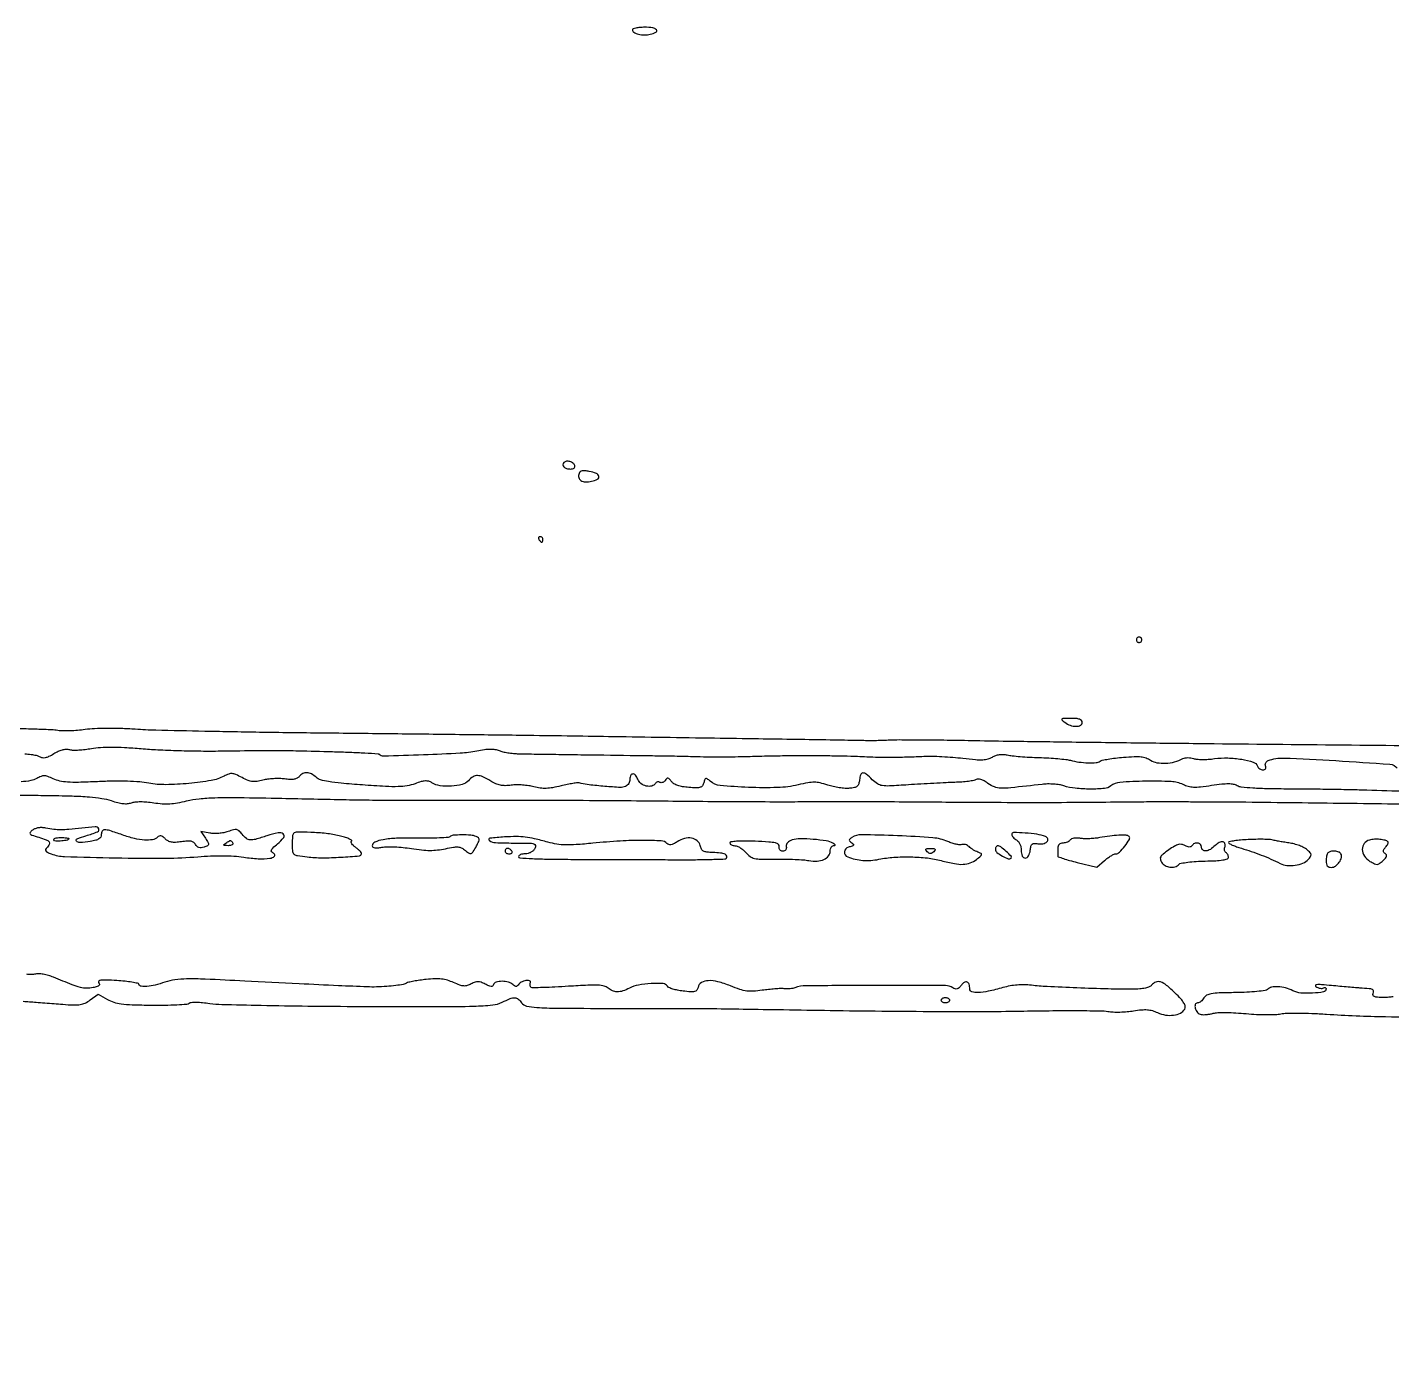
# Model space of a CAD drawing. Extents: x 0 to 5034, y 0 to 2560.
# Drawn here: x 2724 to 3227, y 2064 to 2560 of the extents above; entities that cross this region are included whole.
import ezdxf

# ---------------------------------------------------------------- set-up
doc = ezdxf.new("R2010")
doc.units = 0

msp = doc.modelspace()

# ---------------------------------------------------------------- linework, layer by layer
for points in [[(2947, 2559.067388, 0.271453), (2947.541765, 2558.143022, 0.066645), (2949.246631, 2557.467134, 0.057746), (2951.450744, 2557.181255, 0.064972), (2953.572172, 2557.428758, 0.058267), (2955.661292, 2558.220618, 0.473965), (2955.844047, 2559.091374, 0.195546), (2954.534043, 2559.817696, 0.030016), (2951.5, 2560, 0.019519), (2949.775146, 2559.932638, 0.031582), (2948.321875, 2559.726045, 0.033246), (2947.257467, 2559.430519, 0.318538)], [(2921.728423, 2399.395089, 0.193774), (2921.384017, 2398.586351, 0.205081), (2921.706858, 2397.789106, 0.126732), (2922.71533, 2397.199091, 0.069421), (2924.14235, 2397, 0.056247), (2924.917592, 2397.087487, 0.109433), (2925.477518, 2397.352973, 0.154765), (2925.756747, 2397.758546, 0.155555), (2925.750467, 2398.25, 0.150639), (2925.107458, 2399.149841, 0.093762), (2923.938459, 2399.735357, 0.096427), (2922.666393, 2399.843879, 0.171205)], [(2927.293178, 2395.321626, 0.152484), (2927.198439, 2393.838043, 0.199066), (2927.99372, 2392.751544, 0.132045), (2929.66318, 2392.265383, 0.059321), (2931.954134, 2392.489926, 0.061246), (2934.13007, 2393.256072, 0.348433), (2934.617057, 2394.292228, 0.246456), (2933.705279, 2395.343451, 0.04285), (2931.101195, 2396.113139, 0.024786), (2929.527252, 2396.354526, 0.07704), (2928.458256, 2396.299789, 0.123255), (2927.74686, 2395.955962, 0.127917)], [(2912.5, 2371, 0.029505), (2912.768994, 2370.617226, 0.035638), (2913.066025, 2370.29375, 0.038439), (2913.34829, 2370.065539, 0.151918), (2913.559017, 2370, 0.210953), (2913.727648, 2370.07446, 0.081139), (2913.870461, 2370.29375, 0.061769), (2913.967655, 2370.617151, 0.042167), (2914, 2371, 0.105053), (2913.918938, 2371.381556, 0.099167), (2913.688914, 2371.70625, 0.09642), (2913.345238, 2371.923877, 0.093332), (2912.940983, 2372, 0.108972), (2912.586039, 2371.921712, 0.182303), (2912.3746, 2371.70625, 0.161196), (2912.343488, 2371.3821, 0.082592)], [(3133, 2334, 0.099038), (3133.076342, 2333.618362, 0.097945), (3133.29375, 2333.29375, 0.097945), (3133.618362, 2333.076342, 0.099038), (3134, 2333, 0.099038), (3134.381638, 2333.076342, 0.097945), (3134.70625, 2333.29375, 0.097945), (3134.923658, 2333.618362, 0.099038), (3135, 2334, 0.099038), (3134.923658, 2334.381638, 0.097945), (3134.70625, 2334.70625, 0.097945), (3134.381638, 2334.923658, 0.099038), (3134, 2335, 0.099038), (3133.618362, 2334.923658, 0.097945), (3133.29375, 2334.70625, 0.097945), (3133.076342, 2334.381638, 0.099038)], [(3106.55887, 2303.531803, 0.076255), (3108.57062, 2302.444911, 0.08475), (3110.743052, 2302.062973, 0.122471), (3112.370167, 2302.459072, 0.278987), (3113, 2303.5, 0.181228), (3112.741487, 2304.1898, 0.128189), (3112.051478, 2304.660525, 0.067283), (3110.806083, 2304.925101, 0.018744), (3108.80887, 2305, 0.004855), (3106.181344, 2304.974487, 0.140599), (3105.544096, 2304.77821, 0.487413), (3105.512534, 2304.410344, 0.025448)], [(2725.648016, 2263.752159, 0.045939), (2724.718226, 2262.919607, 0.382525), (2724.708871, 2262.399992, 0.135092), (2725.399196, 2261.938242, 0.007471), (2727.898016, 2261.148701, -0.017805), (2730.642087, 2260.218888, -0.141965), (2731.700198, 2259.423896, -0.291134), (2731.772169, 2258.500592, -0.074282), (2730.837161, 2257.237161, 0.111644), (2730.450088, 2256.623907, 0.249252), (2730.528965, 2256.094436, 0.120979), (2731.137959, 2255.588143, 0.022369), (2732.486736, 2255.005043, 0.083055), (2737.405014, 2254.020385, 0.00311), (2756.292806, 2253.535954, 0.006022), (2774.735366, 2253.399875, 0.020822), (2786.664775, 2253.952639, -0.011579), (2791.326792, 2254.255083, -0.013289), (2795.788278, 2254.322233, -0.014235), (2799.91787, 2254.156987, -0.020135), (2803.575611, 2253.757719, 0.023353), (2808.924709, 2253.208624, 0.04463), (2813.237863, 2253.35362, 0.162516), (2814.855606, 2254.125168, 0.502991), (2814.725253, 2255.13388, -0.071578), (2813.889062, 2255.773679, -0.290483), (2813.761845, 2256.372421, -0.118856), (2814.27933, 2257.140889, -0.01051), (2816.049723, 2258.695293, 0.050658), (2818.303662, 2261.019456, 0.421748), (2818.133308, 2262.328633, 0.216072), (2816.255617, 2262.74374, 0.027028), (2812.126074, 2261.636028, -0.009945), (2807.912709, 2260.350086, -0.085742), (2805.964809, 2260.144268, -0.153833), (2804.563183, 2260.68963, -0.0535), (2803.009396, 2262.236725, 0.035859), (2801.859738, 2263.46501, 0.140881), (2800.942675, 2263.927212, 0.11417), (2799.811833, 2263.881466, 0.0198), (2797.758874, 2263.22977, -0.038019), (2796.183073, 2262.792002, -0.026946), (2794.365318, 2262.533813, -0.027207), (2792.563132, 2262.474653, -0.043981), (2791.038986, 2262.642203), (2787.758431, 2263.298314), (2789.437873, 2260.735162, -0.012374), (2790.453045, 2259.098876, -0.174306), (2790.578404, 2258.430499, -0.253875), (2790.22162, 2257.967919, -0.027315), (2788.912145, 2257.472116, -0.050602), (2787.855383, 2257.251055, -0.101146), (2787.00929, 2257.332966, -0.114335), (2786.33047, 2257.726874, -0.07693), (2785.776009, 2258.435765, 0.103598), (2785.091762, 2259.22119, 0.113707), (2784.171366, 2259.633574, 0.068477), (2782.798597, 2259.713352, 0.017542), (2780.583373, 2259.460232, -0.021395), (2778.386835, 2259.226377, -0.060759), (2776.852208, 2259.315621, -0.082259), (2775.66354, 2259.740924, -0.069523), (2774.596566, 2260.546292, 0.034231), (2773.707543, 2261.321261, 0.111798), (2773.001176, 2261.641681, 0.157359), (2772.369879, 2261.572615, 0.09132), (2771.735714, 2261.135714, -0.158975), (2769.93368, 2260.220144, -0.055353), (2766.988607, 2260.089936, -0.043387), (2763.198468, 2260.674893, -0.024539), (2758.740324, 2262, 0.006403), (2754.119829, 2263.557791, 0.074101), (2752.239229, 2263.869859, 0.265686), (2751.353011, 2263.382417, 0.138006), (2751, 2262.127808, -0.124896), (2750.765515, 2261.203735, -0.130253), (2750.121058, 2260.520308, -0.07755), (2748.926295, 2260.013903, -0.02189), (2746.939328, 2259.606289, -0.019256), (2743.120969, 2259.145652, -0.253994), (2741.86456, 2259.70059, -0.496366), (2742.10153, 2260.577034, -0.02539), (2745.325086, 2261.69738, 0.019983), (2749.631628, 2263.142135, 0.457845), (2750.024838, 2264.224585, 0.287219), (2748.682388, 2264.959951, 0.016224), (2743.75, 2264.511408, -0.006788), (2739.066575, 2263.996233, -0.02387), (2736.038996, 2263.850033, -0.031458), (2733.468679, 2264.010565, -0.019804), (2730.5, 2264.504507, 0.041541), (2729.123144, 2264.672543, 0.048098), (2727.804889, 2264.596377, 0.052036), (2726.622218, 2264.28453, 0.069279)], [(2739, 2260.616577, -0.35933), (2738.535352, 2260.053511, -0.026191), (2736.395258, 2259.755034, -0.026877), (2734.204793, 2259.6839, -0.254262), (2733.417116, 2260.134109, -0.359763), (2733.462476, 2260.46285, -0.10349), (2733.937753, 2260.745645, -0.055737), (2734.804572, 2260.938699, -0.026952), (2735.940983, 2261, -0.011767), (2737.113794, 2260.972395, -0.019409), (2738.101414, 2260.88737, -0.014139), (2738.873529, 2260.768331, -0.362071)], [(2821.744151, 2262.25, 0.086712), (2821.601405, 2261.770713, 0.010973), (2821.499151, 2260.692188, 0.012607), (2821.437662, 2259.395084, 0.010172), (2821.435134, 2258, 0.032247), (2821.617206, 2255.811456, 0.198659), (2822.186056, 2254.861791, 0.122244), (2823.417597, 2254.347448, 0.009403), (2827, 2253.866208, 0.029015), (2832.517002, 2253.552974, 0.014955), (2839.43189, 2253.768833, 0.00622), (2846.248673, 2254.271148, 0.389245), (2847, 2255.090032, 0.160775), (2846.867303, 2255.492043, 0.029173), (2846.356785, 2256.103128, 0.02878), (2845.648708, 2256.774706, 0.022602), (2844.810332, 2257.420295, -0.037056), (2844.025247, 2258.061801, -0.061333), (2843.481824, 2258.721417, -0.088358), (2843.245255, 2259.296372, -0.255204), (2843.362603, 2259.695936, 0.48151), (2843.321605, 2260.06014, 0.037886), (2842.329054, 2260.583796, 0.029632), (2840.784468, 2261.148471, 0.015437), (2838.80227, 2261.676567, 0.029842), (2833.962812, 2262.506459, 0.019143), (2828.276491, 2262.915924, 0.010713), (2822.913635, 2262.981243, 0.281905)], [(2879.644676, 2261.311343, -0.18367), (2879.040808, 2261.040145, -0.004068), (2875.792601, 2260.87539, -0.008685), (2871.939214, 2260.77837, -0.005695), (2867.49828, 2260.794299, 0.011235), (2859.972323, 2260.737912, 0.035743), (2854.971357, 2260.228987, 0.058695), (2851.924527, 2259.31935, 0.299342), (2851, 2257.91346, 0.253174), (2851.241959, 2257.466237, 0.112926), (2851.889747, 2257.226803, 0.059043), (2852.986744, 2257.214521, 0.019675), (2854.578437, 2257.448737, -0.044136), (2856.439409, 2257.630252, -0.013821), (2859.243318, 2257.578022, -0.013691), (2862.385321, 2257.346208, -0.014729), (2865.433845, 2256.946154, 0.013599), (2869.209276, 2256.442025, 0.025619), (2872.278594, 2256.275136, 0.029009), (2875.07861, 2256.429038, 0.024592), (2878.003287, 2256.907285, -0.01197), (2880.912929, 2257.45879, -0.054729), (2882.628504, 2257.551578, -0.092), (2883.858141, 2257.252231, -0.078481), (2884.97662, 2256.521158, 0.034241), (2886.502181, 2255.319692, 0.228397), (2887.431962, 2255.179587, 0.179935), (2888.260259, 2255.816598, 0.020477), (2889.449583, 2257.902504, 0.012638), (2890.278436, 2259.609742, 0.111137), (2890.448576, 2260.426655, 0.227751), (2890.182605, 2260.958271, 0.073289), (2889.393475, 2261.402504, 0.072622), (2887.31191, 2261.871082, 0.021448), (2884.036811, 2261.980966, 0.016424), (2880.806717, 2261.844588, 0.17948)], [(2899.75, 2261.234046, 0.017388), (2894.4097, 2260.737211, 0.690339), (2894.213503, 2259.917142, 0.138992), (2896.534156, 2259.145558, 0.011194), (2903.035184, 2259, -0.003202), (2908.844392, 2258.962799, -0.058369), (2910.677203, 2258.724277, -0.315902), (2911.217438, 2258.099322, -0.149154), (2911, 2257, -0.078068), (2910.397669, 2256.203078, -0.063312), (2909.538197, 2255.56142, -0.061821), (2908.523313, 2255.142628, -0.06707), (2907.464816, 2255, 0.038692), (2906.520965, 2254.926852, 0.057746), (2905.72404, 2254.70625, 0.075912), (2905.180779, 2254.38285, 0.224226), (2905, 2254, 0.393769), (2905.425301, 2253.543697, 0.004262), (2910.069032, 2253.256446, 0.009197), (2916.085101, 2253.046637, 0.003777), (2924.25, 2252.973871, -0.000354), (2932.980672, 2252.95584, -0.000212), (2943.36165, 2252.922659, -0.000212), (2953.697894, 2252.880869, -0.000368), (2962.279021, 2252.836225, 0.003195), (2969.523575, 2252.83949, 0.005063), (2975.729013, 2252.944775, 0.001436), (2981.104151, 2253.105875, 0.190393), (2981.695688, 2253.362354, 0.287438), (2981.878125, 2254.157214, 0.210213), (2981.245803, 2254.837922, 0.073425), (2979.495456, 2255.305903, 0.022399), (2976.753221, 2255.497828, -0.019444), (2974.445283, 2255.645661, -0.0977), (2973.214306, 2256.023256, -0.147849), (2972.481236, 2256.757187, -0.065483), (2971.993395, 2258.051442, 0.161076), (2970.889283, 2259.855986, 0.136671), (2968.849842, 2260.792898, 0.108438), (2966.213044, 2260.642302, 0.07689), (2963.506347, 2259.412202, -0.025511), (2962.181221, 2258.637514, -0.082652), (2961.215154, 2258.324761, -0.126974), (2960.441897, 2258.405811, -0.107503), (2959.748653, 2258.851347, 0.185542), (2957.659832, 2259.78037, 0.012409), (2950.996024, 2259.958739, 0.015719), (2942.533356, 2259.709102, 0.009103), (2932.387197, 2258.904551, -0.006708), (2926.243509, 2258.387757, -0.023541), (2922.275174, 2258.294756, -0.033459), (2919.108294, 2258.582255, -0.028611), (2915.834244, 2259.29597, 0.009473), (2910.898275, 2260.571563, 0.028516), (2907.475678, 2261.183535, 0.031223), (2904.177003, 2261.373389, 0.013266)], [(3028, 2261.019248, 0.026313), (3027.206578, 2260.416776, 0.213666), (3027.013779, 2260.01533, 0.229975), (3027.191486, 2259.623053, 0.030448), (3027.947845, 2259.068708, -0.066013), (3028.533185, 2258.572238, -0.363949), (3028.547521, 2258.189418, -0.15138), (3028.058649, 2257.847986, -0.01582), (3026.697845, 2257.4603, 0.324708), (3025.271617, 2255.756521, 0.326673), (3026.452946, 2253.882569, 0.076194), (3032.061627, 2252.600392, 0.068978), (3038, 2252.987457, -0.033309), (3043.451812, 2253.734803, -0.022712), (3049.708328, 2253.886396, -0.022863), (3055.865311, 2253.473821, -0.037418), (3061, 2252.5, 0.017738), (3065.810817, 2251.39002, 0.056732), (3069.088759, 2251.134015, 0.0818), (3071.637598, 2251.647077, 0.07344), (3073.993475, 2252.960191, 0.008316), (3075.564603, 2254.209374, 0.176145), (3075.863213, 2254.714708, 0.334049), (3075.663902, 2255.117206, 0.02593), (3074.493475, 2255.632001, -0.028246), (3073.636756, 2256.013558, -0.019366), (3072.709895, 2256.537133, -0.019569), (3071.853797, 2257.112902, -0.037045), (3071.221061, 2257.651556, 0.066968), (3070.6311, 2258.095942, 0.05921), (3069.919977, 2258.391215, 0.062311), (3069.20064, 2258.500532, 0.098507), (3068.587794, 2258.395316, -0.120503), (3067.822676, 2258.297963, -0.025958), (3066.495447, 2258.51923, -0.025677), (3064.94642, 2258.945336, -0.022053), (3063.366733, 2259.546947, 0.082886), (3057.918262, 2260.895241, 0.008898), (3044.889002, 2261.670103, 0.006204), (3031.491992, 2262.061384, 0.154621)], [(3087, 2262.187372, 0.125304), (3087.124087, 2261.700005, 0.050739), (3087.514062, 2261.12999, 0.045998), (3088.08048, 2260.572489, 0.043377), (3088.75, 2260.115591, -0.096208), (3089.446092, 2259.524552, -0.060927), (3090.00729, 2258.615973, -0.055792), (3090.375422, 2257.5056, -0.052214), (3090.5, 2256.315901, 0.092526), (3090.895017, 2254.199548, 0.31279), (3091.998195, 2253.452177, 0.282753), (3093.195747, 2254.206276, 0.086162), (3093.826265, 2256.351998, -0.030289), (3094.094927, 2257.876288, -0.156044), (3094.53346, 2258.600279, -0.183419), (3095.267068, 2258.871222, -0.044997), (3096.569915, 2258.741884, 0.094127), (3098.514426, 2258.739586, 0.1403), (3100.02512, 2259.498054, 0.299917), (3100.279881, 2260.521545, 0.219838), (3099.440442, 2261.384481, 0.053609), (3096.310695, 2262.214692, 0.021936), (3091.933061, 2262.690714, 0.013144), (3087.673922, 2262.853336, 0.417697)], [(3119.5, 2260.995112, -0.022234), (3117.740257, 2260.734745, -0.015969), (3115.757657, 2260.59475, -0.016177), (3113.858438, 2260.582958, -0.033175), (3112.377132, 2260.720322, 0.034581), (3111.117141, 2260.833595, 0.044868), (3109.960801, 2260.753506, 0.051927), (3109.04877, 2260.508358, 0.16417), (3108.568115, 2260.110212, -0.102979), (3108.164679, 2259.684731, -0.051776), (3107.513358, 2259.326125, -0.0483), (3106.734335, 2259.082319, -0.051742), (3105.940983, 2259, 0.077002), (3105.103605, 2258.870271, 0.12387), (3104.492623, 2258.492399, 0.121293), (3104.12506, 2257.863653, 0.072026), (3104, 2257, -0.002288), (3103.996257, 2256.18207, -0.002411), (3103.985024, 2255.378285, -0.002304), (3103.968801, 2254.685203, -0.010862), (3103.949018, 2254.28778, 0.33167), (3104.167546, 2253.946129, 0.008089), (3106.033884, 2253.275275, 0.014392), (3108.353822, 2252.557359, 0.008891), (3111.118025, 2251.841096), (3118.338014, 2250.106633), (3121.245732, 2252.553316, -0.019147), (3122.449553, 2253.489959, -0.022372), (3123.662153, 2254.281287, -0.022059), (3124.733054, 2254.85159, -0.11177), (3125.388667, 2255, 0.202804), (3126.732171, 2255.568311, 0.029235), (3128.72095, 2257.872863, 0.027262), (3130.406241, 2260.341459, 0.345293), (3130.279701, 2261.386966, 0.187582), (3129.232932, 2261.847589, 0.020008), (3126.525662, 2261.857542, 0.022483), (3123.186331, 2261.585478, 0.016277)], [(2799.5, 2259, -0.229941), (2799.538683, 2258.620381, -0.175006), (2799.266583, 2258.295345, -0.092833), (2798.660528, 2258.079473, -0.040942), (2797.809017, 2258.015313, -0.011265), (2796.59016, 2258.050865, -0.210879), (2796.255355, 2258.219823, -0.418214), (2796.283036, 2258.483883, -0.025105), (2797, 2259, -0.006588), (2798.248743, 2259.78387, -0.137706), (2798.669081, 2259.901875, -0.235263), (2798.993465, 2259.740301, -0.023248)], [(2900, 2256, 0.153634), (2900.120018, 2255.618621, 0.097988), (2900.457961, 2255.29375, 0.080552), (2900.962904, 2255.074545, 0.062283), (2901.559017, 2255, 0.066118), (2902.110654, 2255.073267, 0.138808), (2902.478525, 2255.29375, 0.191142), (2902.607943, 2255.620352, 0.139169), (2902.5, 2256, 0.06081), (2902.193797, 2256.382515, 0.051032), (2901.7871, 2256.70625, 0.053229), (2901.346558, 2256.926698, 0.089642), (2900.940983, 2257, 0.105429), (2900.581949, 2256.923444, 0.099231), (2900.276414, 2256.70625, 0.096318), (2900.071618, 2256.381732, 0.092995)], [(3006, 2260.125884, 0.049259), (3004.962573, 2259.695662, 0.086366), (3004.232606, 2259.124606, 0.108461), (3003.843089, 2258.442022, 0.119381), (3003.793837, 2257.68355, -0.083829), (3003.797565, 2257.009089, -0.124007), (3003.563718, 2256.468829, -0.130853), (3003.11354, 2256.122805, -0.099096), (3002.5, 2256, -0.098403), (3001.895786, 2256.120076, -0.126851), (3001.445123, 2256.45892, -0.123579), (3001.20698, 2256.981169, -0.090566), (3001.206163, 2257.620622, 0.272476), (3000.893997, 2258.468758, 0.117072), (2999.768813, 2259.016459, 0.039435), (2997.366143, 2259.357726, 0.005263), (2992.25, 2259.622657, 0.008077), (2988.363951, 2259.720048, 0.018976), (2985.462642, 2259.635754, 0.016692), (2983.369845, 2259.42498, 0.375558), (2983, 2259.002036, 0.176163), (2983.13904, 2258.619648, 0.09275), (2983.534526, 2258.294348, 0.072914), (2984.123486, 2258.074149, 0.053104), (2984.819665, 2258, -0.102251), (2985.672466, 2257.823757, -0.03876), (2986.75343, 2257.254013, -0.036376), (2987.86814, 2256.43223, -0.036793), (2988.847423, 2255.460469, 0.058531), (2990.417596, 2254.032029, 0.101755), (2992.021127, 2253.318962, 0.051738), (2994.44644, 2253.04562, 0.006384), (2999.777758, 2253.066527, -0.007723), (3003.384401, 2253.071019, -0.007602), (3007.008473, 2252.96443, -0.007509), (3010.180326, 2252.775089, -0.028626), (3012.144703, 2252.514521, 0.06021), (3015.165663, 2252.306237, 0.092742), (3017.705172, 2252.917996, 0.122543), (3019.380834, 2254.232553, 0.166953), (3020, 2256.035184, -0.061581), (3020.093162, 2256.788739, -0.078577), (3020.367188, 2257.431768, -0.095116), (3020.773134, 2257.868103, -0.153048), (3021.25, 2258.030409, 0.061143), (3021.701777, 2258.097051, 0.414698), (3021.802341, 2258.274339, 0.174221), (3021.614401, 2258.540273, 0.021), (3021, 2258.932875, 0.094856), (3018.554248, 2259.791053, 0.017239), (3013.756649, 2260.339591, 0.018291), (3008.902324, 2260.547425, 0.075364)], [(3058.2, 2255.8, -0.049631), (3057.547259, 2255.265408, -0.147822), (3057, 2255.1, -0.147822), (3056.452741, 2255.265408, -0.049631), (3055.8, 2255.8, -0.051663), (3055.313616, 2256.398813, -0.354955), (3055.35, 2256.75, -0.180052), (3055.800928, 2256.95632, -0.018208), (3057, 2257, -0.018208), (3058.199072, 2256.95632, -0.180052), (3058.65, 2256.75, -0.354955), (3058.686384, 2256.398813, -0.051663)], [(3081, 2256.660515, 0.228776), (3081.544289, 2255.533204, 0.040482), (3083.549604, 2254.189793, 0.040118), (3085.70843, 2253.201949, 0.291442), (3086.770889, 2253.437555, 0.408743), (3086.777107, 2254.102169, 0.017541), (3084.930021, 2255.889769, 0.021795), (3082.929535, 2257.542093, 0.151764), (3081.75, 2257.966731, 0.177314), (3081.463995, 2257.876171, 0.098302), (3081.220313, 2257.596753, 0.076262), (3081.055492, 2257.170527, 0.054242)], [(3162.036475, 2258.036475, -0.056882), (3160.285705, 2256.644409, -0.113483), (3158.621602, 2256.070475, -0.209151), (3157.485874, 2256.429577, -0.216333), (3157, 2257.5, 0.197972), (3156.604478, 2258.459785, 0.163418), (3155.607727, 2258.959904, 0.142108), (3154.399188, 2258.788049, 0.14951), (3153.498329, 2257.997296, -0.145719), (3153.095354, 2257.638244, -0.11763), (3152.525219, 2257.520155, -0.080296), (3151.778741, 2257.663869, -0.035253), (3150.857225, 2258.076411, 0.08282), (3149.64611, 2258.486023, 0.106831), (3148.476476, 2258.425167, 0.068128), (3147.067173, 2257.827855, 0.017272), (3144.971278, 2256.480096, 0.013646), (3142.828233, 2254.9067, 0.095568), (3141.977389, 2253.935903, 0.188338), (3141.834116, 2253.029507, 0.085886), (3142.293911, 2251.900981, 0.121934), (3143.559741, 2250.673844, 0.100967), (3145.343268, 2250.07099, 0.101888), (3147.206515, 2250.217316, 0.126659), (3148.69818, 2251.09818, -0.1528), (3149.537337, 2251.537343, -0.012667), (3151.99914, 2251.918367, -0.015999), (3155.020349, 2252.209992, -0.011644), (3158.393365, 2252.34818, 0.008358), (3162.289343, 2252.482155, 0.025947), (3164.903907, 2252.752342, 0.034758), (3166.580783, 2253.134983, 0.329426), (3166.995185, 2253.690983, 0.070772), (3166.926201, 2254.190379, 0.053015), (3166.717665, 2254.705733, 0.053621), (3166.409252, 2255.158893, 0.078286), (3166.043674, 2255.473008, -0.119091), (3165.718052, 2255.802061, -0.081683), (3165.52234, 2256.291936, -0.074475), (3165.483134, 2256.864172, -0.071657), (3165.611848, 2257.430874, 0.153076), (3165.693561, 2258.734214, 0.29891), (3164.962313, 2259.413671, 0.168021), (3163.568671, 2259.181404, 0.071954)], [(3174.25, 2260.249014, 0.009526), (3171.470372, 2260.066829, 0.015661), (3169.129687, 2259.794516, 0.009435), (3167.253844, 2259.480222, 0.361045), (3167, 2259.174506, 0.278588), (3167.213172, 2258.821605, 0.016167), (3168.395312, 2258.248127, 0.020755), (3169.929593, 2257.639162, 0.013418), (3171.75, 2257.057043, -0.011442), (3175.410903, 2255.902311, -0.011004), (3179.063518, 2254.567202, -0.011096), (3182.621891, 2253.085209, -0.012187), (3186, 2251.489921, 0.089109), (3188.577382, 2250.726911, 0.06213), (3191.617087, 2250.769561, 0.063665), (3194.460795, 2251.54218, 0.11115), (3196.447817, 2252.942338, 0.033699), (3197.281895, 2253.999052, 0.184988), (3197.448051, 2254.6931, 0.155366), (3197.120225, 2255.391023, 0.021962), (3195.976819, 2256.520978, 0.068562), (3194.868021, 2257.277359, 0.026215), (3193.150388, 2258.022519, 0.025368), (3191.174894, 2258.647017, 0.028386), (3189.218724, 2259.040905, -0.004139), (3187.302165, 2259.330997, -0.004515), (3185.4455, 2259.644986, -0.004241), (3183.861389, 2259.941505, -0.02222), (3183, 2260.150436, 0.061258), (3182.04734, 2260.304198, 0.006599), (3179.810938, 2260.358918, 0.00803), (3177.135983, 2260.346094, 0.006387)], [(3203.666667, 2255.333333, 0.11238), (3203.409196, 2254.924097, 0.029781), (3203.195833, 2254.177083, 0.028659), (3203.049067, 2253.275476, 0.026022), (3203, 2252.333333, 0.052005), (3203.111746, 2251.261857, 0.123633), (3203.460516, 2250.54689, 0.141499), (3204.06957, 2250.139273, 0.07732), (3204.964816, 2250, 0.156936), (3206.488701, 2250.490381, 0.084285), (3207.89171, 2251.908734, 0.088741), (3208.693621, 2253.635483, 0.205659), (3208.487227, 2255.020667, 0.173898), (3207.661519, 2255.678703, 0.066032), (3206.195264, 2255.970807, 0.065249), (3204.67296, 2255.870888, 0.148462)], [(3219, 2260.094464, 0.164109), (3217.079091, 2258.801014, 0.171198), (3216.375383, 2256.632216, 0.142662), (3217.155514, 2254.186438, 0.108735), (3219.199311, 2252.236124, 0.02043), (3220.865612, 2251.316006, 0.129155), (3221.806088, 2251.118713, 0.144571), (3222.669448, 2251.421455, 0.027795), (3223.972945, 2252.475516, 0.025963), (3224.897325, 2253.40375, 0.103631), (3225.297461, 2254.094761, 0.197919), (3225.257865, 2254.640466, 0.139393), (3224.837936, 2255.100161, -0.081232), (3224.322301, 2255.548483, -0.18807), (3224.163014, 2256.027207, -0.129722), (3224.350745, 2256.616128, -0.031544), (3224.956803, 2257.447951, 0.023886), (3225.437326, 2258.086703, 0.037568), (3225.779546, 2258.681504, 0.04327), (3225.961275, 2259.163562, 0.286019), (3225.892501, 2259.399938, 0.120612), (3224.77578, 2259.996202, 0.037503), (3222.889454, 2260.330492, 0.03748), (3220.810059, 2260.38353, 0.054523)], [(3064, 2201, -0.148195), (3063.884432, 2200.618646, -0.098894), (3063.559375, 2200.29375, -0.082425), (3063.073457, 2200.074694, -0.064853), (3062.5, 2200, -0.064853), (3061.926543, 2200.074694, -0.082425), (3061.440625, 2200.29375, -0.098894), (3061.115568, 2200.618646, -0.148195), (3061, 2201, -0.148195), (3061.115568, 2201.381354, -0.098894), (3061.440625, 2201.70625, -0.082425), (3061.926543, 2201.925306, -0.064853), (3062.5, 2202, -0.064853), (3063.073457, 2201.925306, -0.082425), (3063.559375, 2201.70625, -0.098894), (3063.884432, 2201.381354, -0.148195)]]:
    msp.add_lwpolyline(points, format="xyb", close=True)
for points in [[(3259.824241, 2294.571739, 0.000033), (3158.5, 2295.597311, -0.00037), (3134.004707, 2295.861738, -0.000356), (3109.19375, 2296.165575, -0.000352), (3087.326533, 2296.464303, -0.001294), (3073.5, 2296.698713, 0.001369), (3063.141467, 2296.872777, 0.001709), (3053.521875, 2296.975183, 0.00138), (3045.447145, 2297.011248, 0.013166), (3042, 2296.926349, -0.004447), (3039.637899, 2296.82694, -0.00354), (3037.0875, 2296.760398, -0.003579), (3034.723575, 2296.732394, -0.008986), (3033, 2296.755291, 0.003655), (3030.488063, 2296.815457, 0.000108), (3019.953125, 2296.988472, 0.000217), (3007.54752, 2297.184142, 0.000149), (2993.5, 2297.395425, -0.000048), (2977.35475, 2297.634969, -0.00003), (2958.528125, 2297.917223, -0.00003), (2940.033622, 2298.19673, -0.000056), (2925, 2298.42652, 0.000614), (2908.553141, 2298.659562, 0.000214), (2884.8625, 2298.956042, 0.000212), (2858.779974, 2299.260238, 0.000247), (2834, 2299.526463, -0.00111), (2810.72237, 2299.816731, -0.001397), (2789.167024, 2300.193665, -0.001112), (2771.084294, 2300.600665, -0.011117), (2763.52604, 2300.95587, 0.009239), (2758.288882, 2301.221709, 0.009431), (2753.081274, 2301.291374, 0.009906), (2748.43476, 2301.173806, 0.024166), (2745.02604, 2300.854396, -0.014388), (2742.267053, 2300.541354, -0.012655), (2739.373905, 2300.370763, -0.01282), (2736.755678, 2300.349955, -0.036943), (2734.948957, 2300.515815, 0.030208), (2732.699355, 2300.752897, 0.003049), (2727.315402, 2300.960309, 0.003813), (2720.890543, 2301.119554, 0.003027)], [(2722.813301, 2291.922317, -0.017672), (2725.063195, 2291.689593, -0.017639), (2726.986586, 2291.352124, -0.070726), (2728.105956, 2290.943294, 0.075869), (2729.250325, 2290.538554, 0.095173), (2730.373554, 2290.539984, 0.068338), (2731.68395, 2290.985185, 0.022404), (2733.468285, 2291.980399, -0.031086), (2735.0872, 2292.846871, -0.045107), (2736.614863, 2293.385748, -0.051905), (2738.025862, 2293.592146, -0.071983), (2739.295624, 2293.461939, 0.058496), (2740.601286, 2293.292509, 0.016256), (2742.668439, 2293.334529, 0.016176), (2745.022554, 2293.53555, 0.016317), (2747.351893, 2293.887988, -0.029676), (2750.646078, 2294.29677, -0.016801), (2754.666995, 2294.419551, -0.013562), (2759.597341, 2294.270634, -0.007059), (2765.73434, 2293.831491, 0.009453), (2771.796432, 2293.42687, 0.004521), (2779.596962, 2293.124843, 0.00448), (2787.750645, 2292.956055, 0.006368), (2795, 2292.963285, -0.000701), (2809.196545, 2293.138367, -0.004265), (2816.540489, 2293.155994, -0.004645), (2823.635147, 2293.046588, -0.000927), (2836.300379, 2292.710093, -0.002534), (2842.774553, 2292.493239, -0.004047), (2848.30332, 2292.235172, -0.000955), (2853.129271, 2291.961508, -0.183737), (2853.569436, 2291.763898, 0.206584), (2855.112316, 2291.151294, 0.001374), (2869.888314, 2291.627562, 0.004601), (2883.480157, 2292.228327, 0.037848), (2889.621051, 2293.02513, -0.015754), (2892.358043, 2293.503934, -0.033291), (2894.505536, 2293.66556, -0.042375), (2896.27506, 2293.530572, -0.055981), (2897.83109, 2293.095431, 0.039687), (2899.168003, 2292.674254, 0.016231), (2901.037883, 2292.308039, 0.01594), (2903.081493, 2292.042805, 0.019644), (2905, 2291.931588, 0.000977), (2907.902841, 2291.8832, 0.000083), (2915.375, 2291.77449, 0.00011), (2924.288455, 2291.648243, 0.000085), (2934, 2291.514475, -0.00004), (2953.514567, 2291.247413, -0.000587), (2960.424667, 2291.14417, -0.001658), (2964.597632, 2291.063081, -0.002025), (2968.5, 2290.95849, 0.003626), (2973.221663, 2290.847062, 0.003123), (2978.185434, 2290.796941, 0.00321), (2982.937294, 2290.809152, 0.005115), (2987, 2290.887249, -0.001756), (2993.86105, 2291.065256, -0.001274), (3001.500638, 2291.217141, -0.001161), (3008.481792, 2291.321928, -0.005436), (3012.5, 2291.329222, -0.001411), (3019.110752, 2291.250696, -0.00193), (3025.062385, 2291.140219, -0.002119), (3030.047425, 2291.00729, -0.006115), (3033.5, 2290.858295, 0.009932), (3037.866374, 2290.703248, 0.005616), (3043.161953, 2290.679957, 0.005356), (3048.864619, 2290.780024, 0.00554), (3054.5, 2291.001812, -0.017463), (3057.397018, 2291.046697, -0.007655), (3061.234375, 2290.913332, -0.007565), (3065.306665, 2290.647521, -0.010043), (3069, 2290.275471, 0.007472), (3073.608867, 2289.787239, 0.032889), (3076.340181, 2289.719373, 0.056284), (3078.245631, 2290.013908, 0.0731), (3079.862777, 2290.720139, -0.051802), (3081.097837, 2291.32312, -0.053468), (3082.417453, 2291.651419, -0.050821), (3083.835367, 2291.701697, -0.039552), (3085.362777, 2291.478387, 0.029221), (3087.108528, 2291.186242, 0.006565), (3090.110549, 2290.902446, 0.006787), (3093.589732, 2290.667062, 0.006525), (3097.119943, 2290.52249, -0.007102), (3100.631278, 2290.374631, -0.007631), (3104.053794, 2290.129334, -0.007279), (3106.983716, 2289.83131, -0.03557), (3108.619943, 2289.521655, 0.030429), (3111.801966, 2288.885538, 0.026905), (3115.17175, 2288.606311, 0.025011), (3118.127359, 2288.668788, 0.139434), (3119.602842, 2289.204423, -0.106629), (3120.385675, 2289.547329, -0.008869), (3122.578963, 2289.952478, -0.011517), (3125.240318, 2290.332656, -0.008632), (3128.185648, 2290.632917, -0.010078), (3132.18628, 2290.890012, -0.037284), (3134.713489, 2290.812875, -0.057556), (3136.575053, 2290.396532, -0.061332), (3138.250111, 2289.571776, 0.102382), (3140.597871, 2288.644958, 0.054668), (3143.725269, 2288.448591, 0.051229), (3147.092009, 2288.953596, 0.056234), (3150.175525, 2290.126951, -0.074286), (3150.976476, 2290.399201, -0.041504), (3152.003419, 2290.498504, -0.040317), (3153.082059, 2290.42596, -0.051688), (3154.045277, 2290.178954, 0.069022), (3155.251496, 2289.913665, 0.017991), (3157.238902, 2289.828782, 0.017937), (3159.53242, 2289.895688, 0.017463), (3161.835936, 2290.126709, -0.040628), (3166.746828, 2290.390517, -0.035711), (3171.857008, 2289.883286, -0.033506), (3176.137578, 2288.847941, -0.228899), (3177.675838, 2287.40237, 0.084586), (3177.993688, 2286.866271, 0.066141), (3178.496524, 2286.411946, 0.066165), (3179.100329, 2286.10483, 0.084801), (3179.713978, 2286, 0.090951), (3180.27389, 2286.102698, 0.154839), (3180.64352, 2286.395566, 0.153077), (3180.779218, 2286.850764, 0.088311), (3180.670131, 2287.417241, -0.106326), (3180.578935, 2288.002606, -0.099378), (3180.732142, 2288.589353, -0.096073), (3181.106568, 2289.086956, -0.092199), (3181.64493, 2289.417241, -0.102004), (3187.327476, 2290.352392, -0.004942), (3206.552266, 2289.38874, -0.002879), (3226.540226, 2288.073134, -0.221199), (3229.269003, 2286.557957, 0.150495)], [(2716.346875, 2276.761732, 0.00074), (2723.039653, 2276.657429, 0.000535), (2730.5, 2276.560182, -0.003918), (2740.213738, 2276.367818, -0.013017), (2746.592069, 2276.025166, -0.019622), (2751.136868, 2275.482036, -0.040781), (2754.602435, 2274.635066, 0.018039), (2757.072651, 2273.910975, 0.036397), (2759.068867, 2273.55534, 0.046454), (2760.718951, 2273.537682, 0.070411), (2762.116619, 2273.854239, -0.066469), (2763.478333, 2274.173906, -0.024316), (2765.458592, 2274.271439, -0.022032), (2767.80379, 2274.169437, -0.017008), (2770.344661, 2273.8591, 0.02126), (2773.492961, 2273.50171, 0.031501), (2776.269297, 2273.480779, 0.030152), (2779.114316, 2273.811505, 0.017429), (2782.484276, 2274.532845, -0.035959), (2787.081509, 2275.340158, -0.018609), (2792.905886, 2275.717736, -0.010258), (2801.709325, 2275.779437, -0.001975), (2817.6538, 2275.501076, 0.000271), (2841.310304, 2275.007412, 0.002755), (2851.133894, 2274.861885, 0.002528), (2861.201975, 2274.819127, 0.000207), (2887.5, 2274.851299, -0.000979), (2903.046487, 2274.846328, -0.000562), (2921.79375, 2274.782584, -0.000561), (2940.635979, 2274.676215, -0.000935), (2956.5, 2274.539186, 0.000646), (2971.110086, 2274.404536, 0.000602), (2986.065625, 2274.304042, 0.0006), (2999.354211, 2274.246694, 0.002048), (3008, 2274.255172, -0.000375), (3021.161867, 2274.312121, -0.001183), (3029.989529, 2274.322806, -0.001182), (3038.821153, 2274.291728, -0.000374), (3052, 2274.204338, 0.000471), (3076.369961, 2274.047449, 0.001156), (3094.284297, 2273.990399, 0.00149), (3109.126664, 2274.021663, 0.00164), (3123.5, 2274.141916, -0.000826), (3131.688682, 2274.223752, -0.000865), (3139.754687, 2274.277076, -0.000829), (3146.721839, 2274.299534, -0.003837), (3150.75, 2274.274928, 0.000841), (3153.708995, 2274.23912, 0.000897), (3156.604688, 2274.214146, 0.000851), (3159.095108, 2274.201374, 0.00419), (3160.5, 2274.208333, -0.006207), (3166.444812, 2274.213794, -0.000082), (3203.368993, 2273.783263, -0.000271), (3239.061734, 2273.341897, -0.000618)], [(3232.820104, 2278.030425, -0.001669), (3218, 2278.472122, 0.003152), (3212.388303, 2278.622713, 0.001313), (3204.81427, 2278.758295, 0.001299), (3196.703214, 2278.861109, 0.001681), (3189.261344, 2278.911082, -0.004582), (3181.666885, 2279.006148, -0.010502), (3175.950024, 2279.250313, -0.009476), (3171.703866, 2279.602007, -0.114663), (3170.165223, 2280.12889, 0.095291), (3168.87454, 2280.626886, 0.043579), (3167.069107, 2280.791869, 0.028745), (3164.523776, 2280.655693, 0.009182), (3160.76285, 2280.166731, -0.00921), (3156.629732, 2279.629617, -0.036425), (3154.06973, 2279.53231, -0.055976), (3152.127421, 2279.81923, -0.051105), (3150.233148, 2280.533577, 0.105483), (3145.818881, 2281.672726, 0.014914), (3136.381392, 2281.791036, 0.012536), (3126.880635, 2281.388339, 0.157609), (3123.587745, 2280.072822, -0.152811), (3121.243034, 2279.110529, -0.021955), (3116.002141, 2278.888866, -0.025997), (3110.456748, 2279.186466, -0.053142), (3106.202295, 2280.101201, 0.042534), (3104.605075, 2280.480155, 0.019944), (3102.491992, 2280.709371, 0.019596), (3100.244101, 2280.774536, 0.025996), (3098.202295, 2280.647399, -0.001782), (3086.660547, 2279.365604, -0.031249), (3082.898261, 2279.197831, -0.092601), (3080.573704, 2279.675307, -0.062425), (3078.206263, 2281.005624, 0.0287), (3076.839747, 2281.899466, 0.052977), (3075.626836, 2282.43533, 0.070303), (3074.611977, 2282.60931, 0.146903), (3073.845068, 2282.403396, -0.093808), (3072.970629, 2282.067285, -0.012172), (3070.985739, 2281.756019, -0.013836), (3068.587364, 2281.506806, -0.011157), (3066, 2281.36811, 0.003962), (3062.771752, 2281.241605, 0.00151), (3058.275644, 2281.016104, 0.001496), (3053.392625, 2280.741757, 0.001833), (3048.83198, 2280.455051, -0.003961), (3041.853189, 2280.046134, -0.048498), (3039.186891, 2280.169711, -0.109499), (3037.429914, 2280.833781, -0.051522), (3035.536526, 2282.372565, 0.021113), (3033.316326, 2284.412785, 0.183757), (3032.073969, 2284.848759, 0.31493), (3031.262486, 2284.249411, 0.05252), (3030.816422, 2282.25, -0.048384), (3030.503138, 2280.789142, -0.143252), (3029.936127, 2279.946883, -0.120552), (3028.93804, 2279.460105, -0.02964), (3027.121172, 2279.177033, -0.042323), (3025.496409, 2279.159645, -0.018702), (3023.361107, 2279.398274, -0.018353), (3021.103738, 2279.821638, -0.023509), (3019.065688, 2280.383723, 0.02263), (3016.2612, 2281.162496, 0.054723), (3014.127414, 2281.411726, 0.046414), (3011.789552, 2281.210588, 0.012651), (3008.156381, 2280.459401, -0.049298), (3000.582013, 2279.463996, -0.018396), (2989.841964, 2279.513788, -0.013077), (2979.359212, 2280.223271, -0.158728), (2975.70707, 2281.804364, 0.017458), (2974.610541, 2282.70657, 0.223971), (2974.10463, 2282.815934, 0.254903), (2973.738675, 2282.490441, 0.022227), (2973.357686, 2281.259791, -0.087375), (2972.842571, 2280.136863, -0.166525), (2972.052919, 2279.55336, -0.08345), (2970.671967, 2279.35897, -0.011912), (2967.806317, 2279.503784, -0.022795), (2965.534104, 2279.777525, -0.04109), (2963.716597, 2280.236988, -0.051669), (2962.341041, 2280.872834, -0.095638), (2961.424705, 2281.687831, 0.024653), (2960.651819, 2282.600857, 0.159334), (2960.129992, 2282.887984, 0.239244), (2959.66195, 2282.752053, 0.059146), (2959.130807, 2282.121885, -0.072306), (2958.705811, 2281.643667, -0.085208), (2958.183802, 2281.337891, -0.097323), (2957.648331, 2281.248261, -0.132107), (2957.180902, 2281.388197, 0.096449), (2956.735034, 2281.55667, 0.097299), (2956.259982, 2281.544782, 0.09853), (2955.82947, 2281.35488, 0.101689), (2955.510081, 2281.016312, -0.195402), (2954.148922, 2280.021196, -0.119921), (2952.133829, 2280.007815, -0.107734), (2950.167027, 2280.949899, -0.137388), (2948.977122, 2282.560174, 0.079008), (2948.109958, 2284.071169, 0.271203), (2947.092939, 2284.456807, 0.277039), (2946.276669, 2283.758382, 0.080805), (2946, 2282.057614, -0.101149), (2945.849488, 2281.321212, -0.075754), (2945.412507, 2280.615533, -0.072763), (2944.764284, 2280.047152, -0.079873), (2944.000025, 2279.710257, -0.080708), (2941.919409, 2279.512609, -0.005621), (2936.041532, 2279.969635, -0.007366), (2930.26238, 2280.570333, -0.046914), (2927.381972, 2281.19048, 0.111692), (2926.784979, 2281.24036, 0.007136), (2925.042405, 2280.970977, 0.010169), (2922.958821, 2280.574614, 0.007379), (2920.656003, 2280.052206, -0.0161), (2917.553901, 2279.405142, -0.035917), (2915.157145, 2279.160695, -0.04182), (2912.987848, 2279.277416, -0.031009), (2910.633396, 2279.753079, 0.030046), (2908.73126, 2280.141173, 0.018552), (2906.460026, 2280.378454, 0.018586), (2904.189941, 2280.446184, 0.031508), (2902.294014, 2280.31261, -0.030334), (2900.094708, 2280.152478, -0.053849), (2898.287937, 2280.325666, -0.054869), (2896.582759, 2280.877123, -0.032802), (2894.698587, 2281.877267, 0.028635), (2891.842396, 2283.423993, 0.106424), (2889.859912, 2283.881947, 0.143831), (2888.202538, 2283.421947, 0.069812), (2886.5, 2282, -0.147363), (2884.17619, 2280.598777, -0.048186), (2880.1797, 2279.97966, -0.048298), (2876.003366, 2280.143142, -0.106045), (2873.0114, 2281.224954, 0.069462), (2871.813936, 2281.759056, 0.083793), (2870.591788, 2281.898555, 0.057421), (2869.057717, 2281.637968, 0.016691), (2866.774969, 2280.890712, -0.045249), (2863.842198, 2280.112738, -0.036121), (2860.584795, 2279.79692, -0.020122), (2855.878844, 2279.871261, -0.003849), (2847.346881, 2280.415759, -0.004405), (2839.528554, 2281.044452, -0.018853), (2834.889195, 2281.635665, -0.030669), (2831.92967, 2282.315429, -0.11312), (2830.268141, 2283.25, 0.061932), (2828.538812, 2284.468853, 0.111724), (2826.874995, 2284.925241, 0.130259), (2825.35264, 2284.5946, 0.101634), (2824.026761, 2283.532245, -0.103555), (2823.218962, 2282.890028, -0.07553), (2822.125238, 2282.534184, -0.053503), (2820.642275, 2282.449756, -0.021549), (2818.619526, 2282.638671, 0.029852), (2816.739311, 2282.782845, 0.019035), (2814.545843, 2282.736286, 0.019119), (2812.390658, 2282.525438, 0.033424), (2810.634245, 2282.164678, -0.029521), (2808.470313, 2281.702601, -0.069497), (2806.822803, 2281.681873, -0.065175), (2805.169388, 2282.11527, -0.023496), (2802.958993, 2283.138392, 0.016168), (2800.628185, 2284.258995, 0.084337), (2799.251415, 2284.606941, 0.108125), (2798.003102, 2284.435929, 0.034904), (2796.289958, 2283.668132, -0.080575), (2791.584959, 2282.054884, -0.019207), (2783.354155, 2280.969565, -0.020523), (2774.805208, 2280.527587, -0.049415), (2768.5, 2281.084754, 0.027926), (2765.178652, 2281.522527, 0.011583), (2760.655408, 2281.758168, 0.010502), (2755.366584, 2281.799852, 0.008127), (2749.606972, 2281.630614, -0.005014), (2742.596637, 2281.380936, -0.022428), (2738.487006, 2281.460162, -0.038366), (2735.64494, 2281.863041, -0.056449), (2733.261533, 2282.680184, 0.019121), (2731.207288, 2283.56042, 0.087456), (2729.937811, 2283.80736, 0.10335), (2728.767286, 2283.584291, 0.032188), (2727.154561, 2282.788009, -0.089366), (2724.974163, 2282.005098, -0.026028), (2721.415813, 2281.59614, -0.015253)], [(2722.207735, 2200.620766, 0.005126), (2724.5, 2200.424067, -0.000248), (2726.923598, 2200.239896, -0.000107), (2730.156774, 2199.991895, -0.000106), (2733.599658, 2199.726337, -0.00014), (2736.735827, 2199.482889, 0.010009), (2740.89399, 2199.242557, 0.048793), (2743.245774, 2199.383341, 0.074807), (2745.02535, 2199.946792, 0.045198), (2746.918664, 2201.097987), (2749.865674, 2203.276806), (2753.221493, 2201.296825, 0.057903), (2755.560268, 2200.259767, 0.042982), (2758.323529, 2199.654082, 0.024576), (2762.366422, 2199.327001, 0.005169), (2769.45774, 2199.176305, 0.006366), (2774.471597, 2199.185437, 0.00938), (2778.872062, 2199.332087, 0.005237), (2782.551234, 2199.562509, 0.152076), (2783.419085, 2199.903978, -0.154602), (2784.189791, 2200.20284, -0.0181), (2786.056921, 2200.253176, -0.019872), (2788.380162, 2200.139284, -0.013661), (2791, 2199.833899, 0.029215), (2795.465315, 2199.453663, 0.001496), (2809.984375, 2199.111797, 0.002381), (2827.256426, 2198.839098, 0.001724), (2846.5, 2198.69328, 0.000784), (2875.951241, 2198.617826, 0.007644), (2888.40514, 2198.795828, 0.015894), (2895.43798, 2199.227934, 0.094274), (2898.961442, 2200.245476, -0.019797), (2901.862033, 2201.574152, -0.105401), (2903.56777, 2201.884419, -0.165169), (2904.855839, 2201.403289, -0.06953), (2906.128028, 2200.029714, 0.190042), (2907.893827, 2198.855246, 0.037111), (2911.750312, 2198.323037, 0.013876), (2919.108559, 2198.063923, 0.001055), (2939, 2197.957713, 0.000188), (2951.251916, 2197.922751, 0.000279), (2961.98125, 2197.902145, 0.000119), (2971.16066, 2197.891823, 0.005759), (2973, 2197.911377, -0.009044), (2974.901488, 2197.919098, -0.000099), (2987.8375, 2197.735059, -0.000311), (3002.764001, 2197.510449, -0.000203), (3020, 2197.233378, 0.001818), (3039.015731, 2196.989153, 0.001486), (3059.359375, 2196.862305, 0.0015), (3078.078511, 2196.85737, 0.003945), (3091.5, 2197, -0.002511), (3102.132586, 2197.143489, -0.003401), (3111.739878, 2197.159535, -0.002293), (3119.796172, 2197.08124, -0.037397), (3122.486817, 2196.840969, 0.032487), (3124.404344, 2196.650762, 0.014834), (3126.922005, 2196.640052, 0.014619), (3129.584262, 2196.785685, 0.019508), (3131.986817, 2197.082444, -0.016866), (3134.903748, 2197.458393, -0.042335), (3137.046595, 2197.479458, -0.052047), (3138.885423, 2197.147147, -0.039853), (3140.796873, 2196.422315, 0.071768), (3143.688484, 2195.531556, 0.07095), (3146.725684, 2195.489423, 0.080262), (3149.304954, 2196.253413, 0.154318), (3150.860613, 2197.715412, 0.177046), (3151.018978, 2198.69833, 0.087642), (3150.561022, 2199.894807, 0.049206), (3149.404556, 2201.452214, 0.013869), (3147.307754, 2203.637266, 0.022774), (3144.16068, 2206.469138, 0.0915), (3141.904863, 2207.715283, 0.17269), (3140.137166, 2207.68027, 0.140557), (3138.610243, 2206.540805, -0.132368), (3137.765472, 2205.888988, -0.047094), (3136.296299, 2205.434756, -0.034906), (3134.238368, 2205.153243, -0.015517), (3131.5, 2205.056992, -0.007321), (3122.569895, 2205.151101, -0.003462), (3111.056008, 2205.520858, -0.002958), (3100.038186, 2206.016368, -0.017248), (3094.252401, 2206.511395, 0.025843), (3091.650337, 2206.689047, 0.024691), (3089.003581, 2206.601994, 0.024486), (3086.356233, 2206.252623, 0.024396), (3083.752401, 2205.645819, -0.01476), (3078.327098, 2204.270795, -0.045204), (3074.567955, 2203.785622, -0.085929), (3072.292079, 2204.091106, -0.325389), (3071.487246, 2205.179421, 0.069909), (3071.239036, 2206.853606, 0.222101), (3070.508343, 2207.680218, 0.256448), (3069.496786, 2207.586614, 0.086484), (3068.393432, 2206.523373, -0.039059), (3067.591373, 2205.589197, -0.126215), (3066.892, 2205.177386, -0.147904), (3066.149156, 2205.186759, -0.061115), (3065.225193, 2205.60869, 0.137838), (3062.510756, 2206.378971, 0.000837), (3036.539187, 2206.401812, 0.001241), (3011.125245, 2206.318545, 0.087342), (3006.970053, 2205.562427, -0.048941), (3006.232232, 2205.368963, -0.019756), (3005.197453, 2205.245106, -0.019324), (3004.064955, 2205.198674, -0.023218), (3003, 2205.245662, 0.032403), (3001.673424, 2205.279811, 0.008914), (2999.587234, 2205.161031, 0.008968), (2997.222849, 2204.94137, 0.009256), (2994.892711, 2204.6389, -0.021225), (2991.632833, 2204.294841, -0.050337), (2989.197643, 2204.387128, -0.046041), (2986.703234, 2204.972455, -0.015346), (2983.180404, 2206.271141, 0.031403), (2978.533191, 2207.816817, 0.075885), (2974.942591, 2208.201853, 0.125341), (2972.512697, 2207.466048, 0.195329), (2971.220906, 2205.736742, -0.097985), (2970.722433, 2204.707782, -0.171537), (2969.94199, 2204.191363, -0.079938), (2968.56395, 2204.073599, -0.0109), (2965.676893, 2204.351861, -0.020332), (2963.697685, 2204.66831, -0.025921), (2961.907708, 2205.127337, -0.025471), (2960.489903, 2205.650982, -0.154332), (2959.903676, 2206.155855, 0.245641), (2958.312882, 2207.099671, 0.02614), (2953.868497, 2207.106178, 0.03187), (2949.202505, 2206.56946, 0.074891), (2945.890346, 2205.443296, -0.038392), (2943.426719, 2204.40023, -0.082352), (2941.395253, 2204.073595, -0.100949), (2939.639083, 2204.440805, -0.082239), (2938.019956, 2205.48194, 0.128589), (2936.595498, 2206.223147, 0.045127), (2934.291404, 2206.533338, 0.023157), (2930.522148, 2206.523244, 0.004064), (2923.441216, 2206.118396, -0.003722), (2918.422353, 2205.827998, -0.005672), (2914.061144, 2205.657778, -0.002291), (2910.334175, 2205.571721, -0.134562), (2909.681826, 2205.737607, -0.134855), (2909.40667, 2206.012338, -0.083845), (2909.248914, 2206.443461, -0.07321), (2909.22956, 2206.961743, -0.064483), (2909.357008, 2207.487966, 0.431642), (2909.025806, 2208.176138, 0.125706), (2907.708173, 2208.25155, 0.072184), (2905.933804, 2207.629778, 0.127904), (2904.791641, 2206.596075, -0.094762), (2904.396159, 2206.188008, -0.175553), (2903.956413, 2206.068888, -0.13164), (2903.448602, 2206.25127, -0.044734), (2902.841641, 2206.758359, 0.134037), (2901.252424, 2207.665992, 0.063487), (2898.893152, 2207.963944, 0.066973), (2896.717833, 2207.668644, 0.249543), (2895.74697, 2206.75, -0.137874), (2895.392626, 2206.229773, -0.190654), (2894.862443, 2206.052877, -0.090723), (2894.03396, 2206.251849, -0.01821), (2892.663636, 2206.91898, 0.030219), (2891.154389, 2207.609439, 0.088), (2890.033551, 2207.828597, 0.092217), (2888.936179, 2207.644325, 0.035293), (2887.517346, 2207.009283, -0.046915), (2886.026695, 2206.383195, -0.094543), (2884.76511, 2206.237023, -0.070359), (2883.306389, 2206.553526, -0.017373), (2881.034301, 2207.484532, 0.032989), (2878.755932, 2208.336085, 0.044229), (2876.597256, 2208.781145, 0.037862), (2874.149473, 2208.877233, 0.016924), (2870.931885, 2208.650669, 0.008878), (2868.510419, 2208.354028, 0.011186), (2866.281741, 2207.989736, 0.009413), (2864.437738, 2207.609753, 0.083073), (2863.67041, 2207.296302, -0.09435), (2862.442279, 2206.8264, -0.012726), (2859.7001, 2206.406804, -0.013889), (2856.308833, 2206.0713, -0.009925), (2852.5, 2205.876936, -0.018018), (2849.203872, 2205.893069, -0.000912), (2838.47324, 2206.352073, -0.001204), (2824.003897, 2207.032338, -0.000464), (2803.920584, 2208.043667, 0.001886), (2789.369233, 2208.73493, 0.014251), (2782.48948, 2208.839488, 0.030669), (2778.138698, 2208.514217, 0.048151), (2774.492445, 2207.652126, -0.020377), (2770.823044, 2206.566522, -0.041444), (2767.858095, 2206.075686, -0.056406), (2765.739582, 2206.142388, -0.271158), (2764.833333, 2206.865913, 0.254734), (2764.407127, 2207.228172, 0.010031), (2762.322036, 2207.619566, 0.015623), (2759.74571, 2207.967519, 0.010162), (2756.752323, 2208.215577, 0.005857), (2752.82725, 2208.414527, 0.037028), (2750.828499, 2208.344357, 0.151387), (2750.063342, 2208.012153, 0.409133), (2750.018364, 2207.477873, -0.128777), (2750.298945, 2206.876553, -0.258031), (2750.136773, 2206.394637, -0.114552), (2749.44254, 2206.003545, -0.021885), (2748.026979, 2205.655396, -0.047217), (2745.525414, 2205.396738, -0.066081), (2743.297844, 2205.672799, -0.031265), (2740.216842, 2206.686225, -0.003474), (2733.357996, 2209.483461, 0.028289), (2731.466163, 2210.147614, 0.030869), (2729.565456, 2210.571334, 0.033377), (2727.808344, 2210.731486, 0.058703), (2726.357996, 2210.596056, -0.050752), (2725.025579, 2210.450295, -0.037841), (2723.549453, 2210.550976, -0.037594)], [(3227.727547, 2202.29375, -0.027369), (3226.12083, 2202.073087, -0.020443), (3224.333994, 2202, -0.012301), (3221.981073, 2202.057897, -0.078122), (3220.813517, 2202.300814, -0.222204), (3220.350308, 2202.776188, -0.177206), (3220.361626, 2203.5, 0.120012), (3220.479403, 2204.418539, 0.27487), (3220.073693, 2204.954617, 0.076372), (3218.870165, 2205.241514, 0.005709), (3215.5, 2205.478307, -0.005493), (3213.870123, 2205.592116, -0.00133), (3211.178125, 2205.817039, -0.001364), (3208.091406, 2206.091702, -0.001356), (3205, 2206.383744, 0.005104), (3201.314901, 2206.704026, 0.035721), (3199.511107, 2206.713182, 0.293046), (3199.117896, 2206.422573, 0.356997), (3199.25792, 2206.002274, 0.0465), (3200.003914, 2205.622877, 0.049697), (3200.790874, 2205.39808, 0.055316), (3201.501372, 2205.349398, 0.128568), (3202.00792, 2205.504895, -0.070157), (3202.387586, 2205.671487, -0.145061), (3202.708576, 2205.666766, -0.189796), (3202.920183, 2205.496364, -0.130157), (3203, 2205.194941, -0.361834), (3202.057469, 2204.063024, -0.031405), (3198.049862, 2203.582651, -0.036155), (3193.702076, 2203.651224, -0.093948), (3190.701107, 2204.499221, 0.050061), (3188.039795, 2205.509159, 0.053225), (3185.285354, 2205.943254, 0.059912), (3182.894731, 2205.776316, 0.150113), (3181.366024, 2204.966024, -0.164486), (3180.526559, 2204.550797, -0.008517), (3177.486195, 2204.195731, -0.012766), (3173.793062, 2203.923079, -0.008862), (3169.610061, 2203.795715, 0.004945), (3163.569297, 2203.659139, 0.033505), (3160.596576, 2203.362433, 0.076215), (3158.903498, 2202.803995, 0.153351), (3157.908853, 2201.829691, -0.053159), (3157.432517, 2201.129855, -0.051421), (3156.81449, 2200.537472, -0.055735), (3156.154941, 2200.133, -0.110131), (3155.558436, 2200, 0.32016), (3154.727608, 2199.407245, 0.157937), (3154.702893, 2198.043344, 0.106221), (3155.551997, 2196.513937, 0.160116), (3156.852625, 2195.743475, 0.056243), (3157.681985, 2195.656163, 0.020772), (3158.857844, 2195.713844, 0.020278), (3160.147593, 2195.88391, 0.022996), (3161.365567, 2196.153253, -0.057477), (3163.026126, 2196.402174, -0.010664), (3166.118682, 2196.441266, -0.011308), (3169.755106, 2196.327395, -0.010103), (3173.522396, 2196.047636, 0.010728), (3177.33653, 2195.769196, 0.011121), (3181.113666, 2195.658962, 0.010883), (3184.382492, 2195.707438, 0.046341), (3186.317711, 2195.958887, -0.049957), (3188.421341, 2196.2168, -0.007374), (3192.710814, 2196.248618, -0.008254), (3197.796897, 2196.127358, -0.007013), (3203.160881, 2195.835433, 0.01357), (3224.943343, 2194.936252, 0.003316), (3260.863544, 2194.667325, 0.000519)]]:
    msp.add_lwpolyline(points, format="xyb")

doc.saveas('drawing.dxf')
